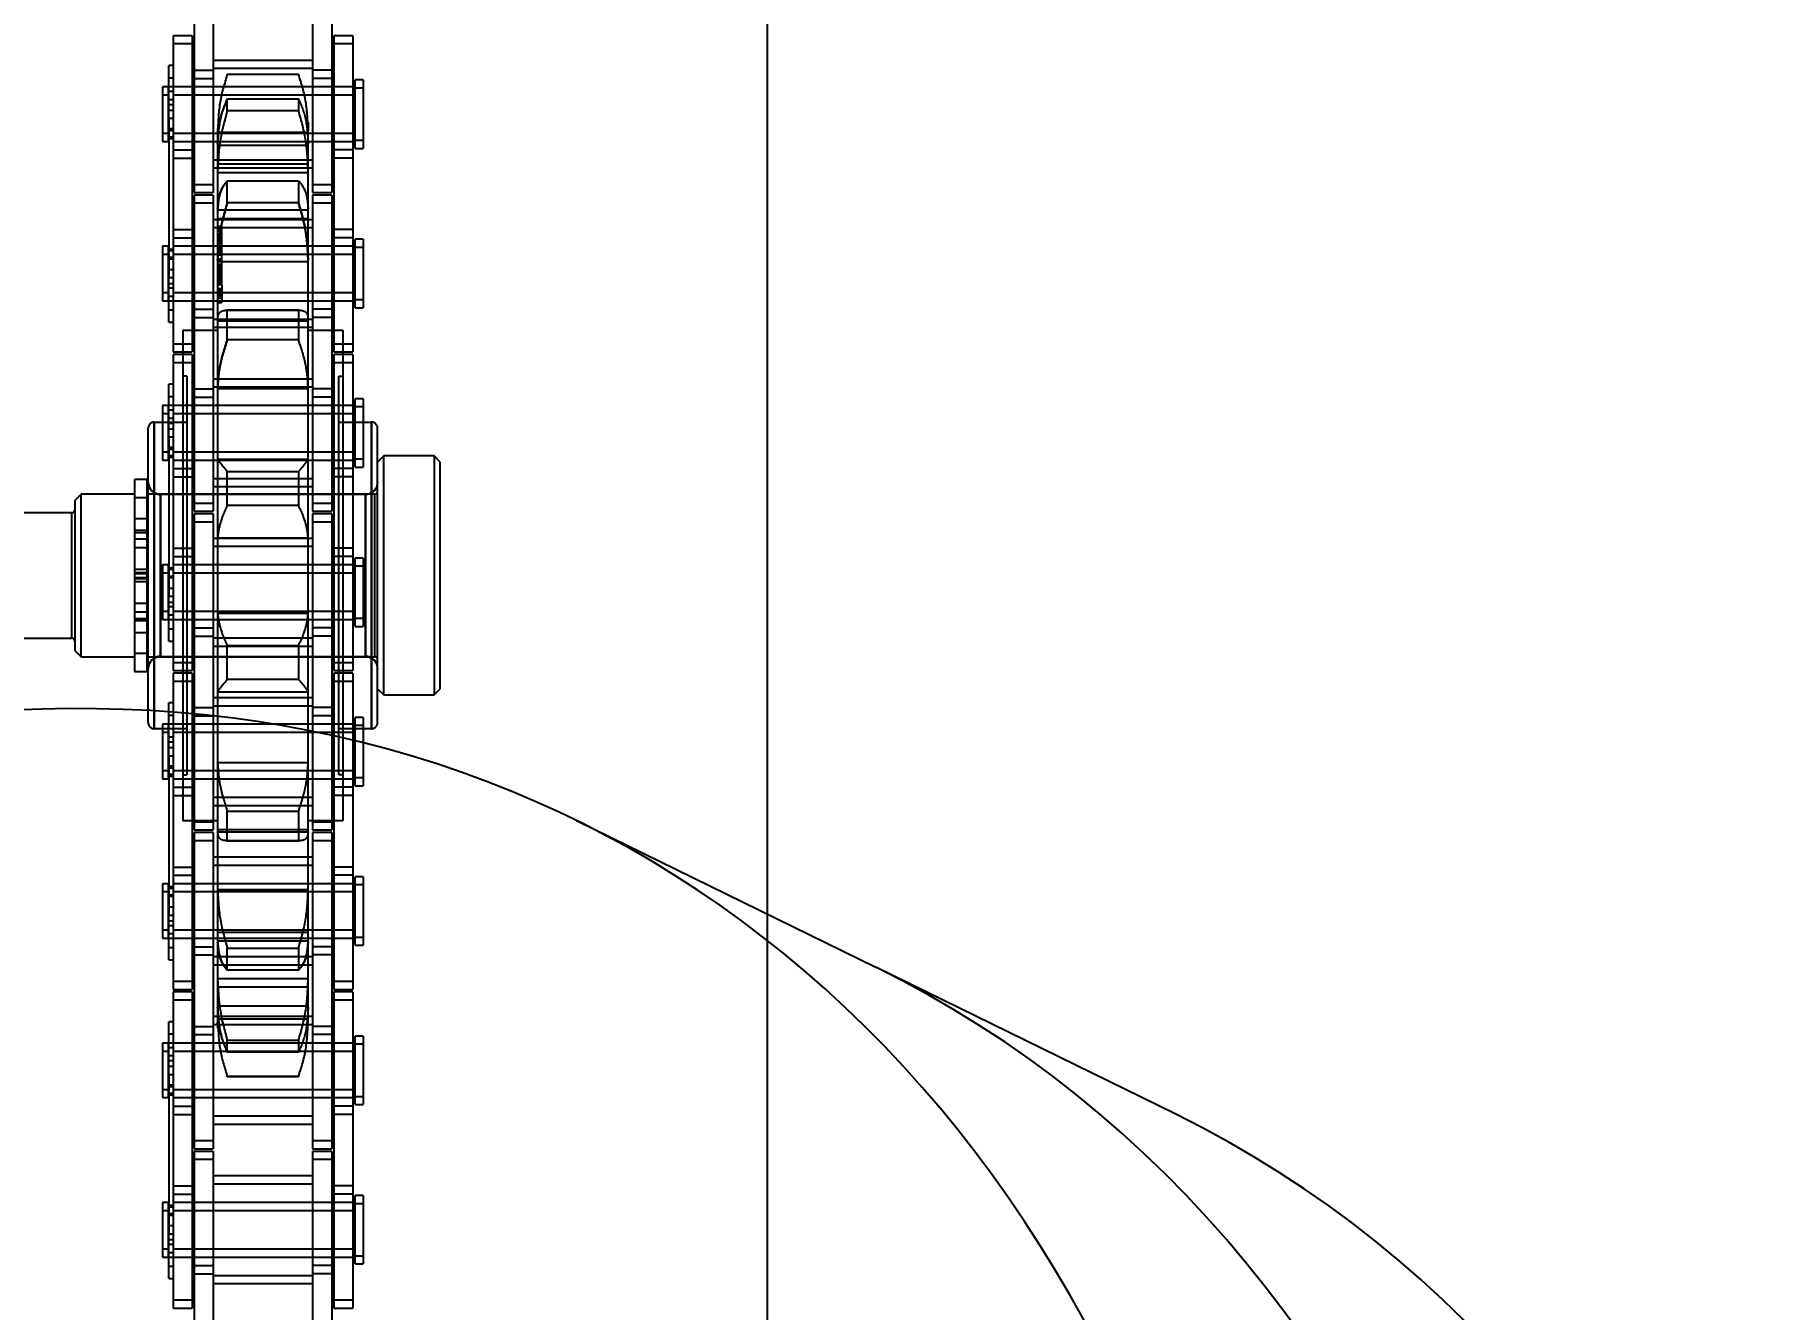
# Model space of a CAD drawing. Header units: metres. Extents: x 0 to 63075, y 0 to 44550.
# Drawn here: x 13785.5 to 13923.1, y 27817.2 to 27918.8 of the extents above; entities that cross this region are included whole.
import ezdxf

# ---------------------------------------------------------------- set-up
doc = ezdxf.new("R2010")
doc.units = ezdxf.units.M
doc.header["$LTSCALE"] = 75
doc.linetypes.add('HIDDEN2', pattern=[4.7625, 3.175, -1.5875])
for name, color, linetype in [('18_COTAS', 7, 'Continuous'), ('SDM', 7, 'Continuous'), ('SL1', 8, 'Continuous'), ('SL4', 4, 'Continuous'), ('ST1', 7, 'HIDDEN2')]:
    doc.layers.add(name, color=color, linetype=linetype)
doc.styles.add('ROMANS', font='ROMANS.SHX')
doc.dimstyles.new('75___1-75', dxfattribs={"dimscale": 75, "dimtxt": 2.5, "dimasz": 2, "dimexe": 1.5, "dimexo": 1, "dimgap": 0.5, "dimtad": 1, "dimdec": 0, "dimzin": 12, "dimtxsty": 'ROMANS', "dimcen": 0, "dimclrd": 256, "dimclre": 256, "dimclrt": 3, "dimazin": 3, "dimtfac": 1, "dimtdec": 0, "dimtmove": 0, "dimatfit": 0, "dimfxl": 1, "dimlwd": -1, "dimlwe": -1, "dimarcsym": 0})

# ---------------------------------------------------------------- blocks, each defined once
blk = doc.blocks.new('A$C1d93b9d1')
at = {"layer": 'SL1'}
for p in [(5569.24, 3553.32), (5616.96, 3529.94)]:
    blk.add_line(p, (5593.1, 3541.63), dxfattribs=at)
for centre, major_axis, start_param, end_param in [((5493.8, 3399.35), (-75.43, -153.96), 0.687373, 4.019336), ((5517.66, 3387.66), (-75.43, -153.96), 0.687373, 3.141593), ((5517.66, 3387.66), (75.43, 153.96), 3.828966, 6.283185), ((5541.52, 3375.97), (75.43, 153.96), 3.828966, 6.283185)]:
    blk.add_ellipse(centre, major_axis=major_axis, ratio=0.705012, start_param=start_param, end_param=end_param, dxfattribs=at)
blk = doc.blocks.new('*D27')
at = {"layer": '18_COTAS', "transparency": 16777216}
for p, q in [((12131.24, 27878.33), (12131.24, 30705.37)), ((13913.74, 30509.57), (13913.74, 30705.37)), ((11981.24, 30592.87), (11122.31, 30592.87)), ((13913.74, 30592.87), (12131.24, 30592.87)), ((14063.74, 30592.87), (14213.74, 30592.87))]:
    blk.add_line(p, q, dxfattribs=at)
for points in [[(11981.24, 30617.87), (11981.24, 30567.87), (12131.24, 30592.87)], [(14063.74, 30617.87), (14063.74, 30567.87), (13913.74, 30592.87)]]:
    blk.add_solid(points, dxfattribs=at)
at = {"layer": 'Defpoints', "color": 0, "transparency": 16777216}
for p in [(13913.74, 30592.87), (13913.74, 30434.57), (12131.24, 27803.33)]:
    blk.add_point(p, dxfattribs=at)
at = {"layer": '18_COTAS', "color": 3, "transparency": 16777216, "insert": (11476.78, 30724.12), "char_height": 187.5, "attachment_point": 5, "style": 'ROMANS'}
blk.add_mtext('1782', dxfattribs=at)
blk = doc.blocks.new('A$C429c7d53')
at = {"layer": 'SL4'}
blk.add_line((123.23, 215.01), (123.23, 1004.76), dxfattribs=at)
at = {"layer": 'ST1'}
for p, q in [((77.52, 831.56), (77.52, 825.21)), ((79.03, 831.56), (79.03, 825.21)), ((86.96, 831.56), (86.96, 825.21)), ((88.49, 831.56), (88.49, 825.21)), ((75.84, 828.61), (75.84, 827.96)), ((77.36, 828.61), (75.84, 828.61)), ((77.36, 828.61), (77.36, 827.96)), ((88.64, 828.61), (88.64, 827.96)), ((90.16, 828.61), (88.64, 828.61)), ((90.16, 828.61), (90.16, 827.96)), ((75.84, 827.96), (75.84, 818.86)), ((77.36, 827.96), (75.84, 827.96)), ((77.36, 827.96), (77.36, 818.86)), ((88.64, 827.96), (88.64, 818.86)), ((90.16, 827.96), (88.64, 827.96)), ((90.16, 827.96), (90.16, 818.86)), ((75.51, 825.27), (75.51, 826.24)), ((75.84, 826.24), (75.51, 826.24)), ((77.52, 825.87), (79.03, 825.87)), ((86.96, 826.65), (79.03, 826.65)), ((86.96, 826), (79.03, 826)), ((88.49, 825.87), (86.96, 825.87)), ((75, 824.54), (75, 823.88)), ((75.47, 824.54), (75, 824.54)), ((75.47, 823.88), (75.47, 824.54)), ((75.51, 825.27), (75.84, 825.27)), ((75.51, 822.04), (75.51, 825.27)), ((77.36, 824.54), (75.51, 824.54)), ((90.34, 824.54), (75.84, 824.54)), ((77.52, 825.21), (79.03, 825.21)), ((77.52, 825.21), (77.52, 816.12)), ((79.03, 824.54), (77.52, 824.54)), ((86.96, 824.54), (79.03, 824.54)), ((79.03, 825.21), (79.03, 816.12)), ((80.16, 825.52), (80.16, 825.54)), ((80.16, 825.54), (85.84, 825.54)), ((85.84, 825.52), (80.16, 825.52)), ((85.84, 825.54), (85.84, 825.52)), ((88.49, 825.21), (86.96, 825.21)), ((86.96, 825.21), (86.96, 816.12)), ((88.49, 824.54), (86.96, 824.54)), ((88.49, 825.21), (88.49, 816.12)), ((90.16, 824.54), (88.64, 824.54)), ((90.34, 824.44), (90.34, 825.09)), ((91, 825.09), (90.34, 825.09)), ((90.34, 819.64), (90.34, 824.44)), ((91, 824.44), (90.34, 824.44)), ((91, 825.09), (91, 824.44)), ((91, 824.44), (91, 819.64)), ((75, 823.88), (75, 820.19)), ((75.47, 823.88), (75, 823.88)), ((75.84, 824.17), (75.47, 824.17)), ((75.47, 820.19), (75.47, 823.88)), ((75.84, 823.51), (75.47, 823.51)), ((75.51, 823.14), (75.84, 823.14)), ((77.36, 823.88), (75.84, 823.88)), ((90.34, 823.88), (75.84, 823.88)), ((79.03, 823.88), (77.52, 823.88)), ((86.96, 823.88), (79.03, 823.88)), ((80.16, 822.64), (80.16, 823.58)), ((80.16, 823.58), (85.84, 823.58)), ((85.84, 823.58), (85.84, 822.64)), ((88.49, 823.88), (86.96, 823.88)), ((90.16, 823.88), (88.64, 823.88)), ((75.51, 822.69), (75.84, 822.69)), ((75.51, 822.04), (75.84, 822.04)), ((75.51, 822.04), (75.51, 809.34)), ((85.84, 822.64), (80.16, 822.64)), ((86.55, 821.68), (86.6, 821.07)), ((86.6, 821.69), (86.6, 821.21)), ((75, 820.85), (75.47, 820.85)), ((75, 820.19), (75.47, 820.19)), ((75.47, 821.22), (75.84, 821.22)), ((75.47, 820.56), (75.84, 820.56)), ((75.51, 821.07), (75.84, 821.07)), ((75.51, 820.42), (75.84, 820.42)), ((75.84, 820.85), (77.36, 820.85)), ((75.84, 820.85), (90.34, 820.85)), ((75.84, 820.19), (77.36, 820.19)), ((75.84, 820.19), (90.34, 820.19)), ((77.52, 820.85), (79.03, 820.85)), ((77.52, 820.19), (79.03, 820.19)), ((79.03, 820.85), (86.96, 820.85)), ((79.03, 820.19), (86.96, 820.19)), ((79.39, 821.21), (79.39, 821.07)), ((79.39, 821.07), (79.39, 820.94)), ((79.39, 820.94), (86.6, 820.94)), ((79.39, 820.94), (79.39, 820.01)), ((86.6, 821.07), (86.6, 821.21)), ((86.6, 820.94), (86.6, 821.07)), ((86.6, 820.01), (86.6, 820.94)), ((86.96, 820.85), (88.49, 820.85)), ((86.96, 820.19), (88.49, 820.19)), ((88.64, 820.85), (90.16, 820.85)), ((88.64, 820.19), (90.16, 820.19)), ((90.34, 820.29), (91, 820.29)), ((75.84, 819.52), (77.36, 819.52)), ((75.84, 818.86), (77.36, 818.86)), ((75.84, 818.86), (75.84, 812.51)), ((77.36, 818.86), (77.36, 812.51)), ((79.39, 820.01), (79.39, 817.85)), ((79.39, 819.9), (86.6, 819.9)), ((86.6, 817.85), (86.6, 820.01)), ((90.16, 819.52), (88.64, 819.52)), ((90.16, 818.86), (88.64, 818.86)), ((88.64, 818.86), (88.64, 812.51)), ((90.16, 818.86), (90.16, 812.51)), ((90.34, 819.64), (91, 819.64)), ((79.03, 818.73), (86.96, 818.73)), ((79.03, 818.08), (86.96, 818.08)), ((79.39, 818.41), (86.6, 818.41)), ((79.39, 817.85), (79.39, 817.72)), ((79.39, 817.72), (86.6, 817.72)), ((79.39, 817.72), (79.39, 814.81)), ((86.6, 817.72), (86.6, 817.85)), ((86.6, 814.81), (86.6, 817.72)), ((77.52, 816.77), (79.03, 816.77)), ((77.52, 816.12), (79.03, 816.12)), ((80.16, 815.3), (80.16, 817.06)), ((80.16, 817.06), (85.84, 817.06)), ((85.84, 817.06), (85.84, 815.3)), ((86.96, 816.77), (88.49, 816.77)), ((86.96, 816.12), (88.49, 816.12)), ((77.52, 815.91), (77.52, 815.26)), ((79.03, 815.91), (77.52, 815.91)), ((77.52, 815.26), (77.52, 806.16)), ((79.03, 815.26), (77.52, 815.26)), ((79.03, 815.91), (79.03, 815.26)), ((79.03, 815.26), (79.03, 806.16)), ((79.39, 814.81), (79.39, 810.74)), ((79.39, 814.73), (86.6, 814.73)), ((85.84, 815.3), (80.16, 815.3)), ((86.6, 810.74), (86.6, 814.81)), ((86.96, 815.91), (86.96, 815.26)), ((88.49, 815.91), (86.96, 815.91)), ((86.96, 815.26), (86.96, 806.16)), ((88.49, 815.26), (86.96, 815.26)), ((88.49, 815.91), (88.49, 815.26)), ((88.49, 815.26), (88.49, 806.16)), ((86.96, 813.95), (79.03, 813.95)), ((86.96, 813.3), (79.03, 813.3)), ((79.39, 814.06), (86.6, 814.06)), ((79.73, 813.41), (79.39, 813.41)), ((79.73, 813.39), (79.39, 813.39)), ((79.73, 813.37), (79.39, 813.37)), ((79.73, 813.36), (79.39, 813.36)), ((79.73, 813.24), (79.39, 813.24)), ((79.73, 813.37), (79.73, 813.41)), ((79.73, 813.16), (79.73, 813.37)), ((75.84, 813.17), (77.36, 813.17)), ((75.84, 812.51), (77.36, 812.51)), ((75.84, 812.51), (75.84, 803.42)), ((77.36, 812.51), (77.36, 803.42)), ((79.73, 813.21), (79.39, 813.21)), ((79.73, 813.16), (79.39, 813.16)), ((79.73, 813.13), (79.39, 813.13)), ((79.73, 813.04), (79.39, 813.04)), ((79.73, 812.8), (79.39, 812.8)), ((79.73, 812.55), (79.39, 812.55)), ((79.73, 812.53), (79.39, 812.53)), ((79.73, 812.44), (79.39, 812.44)), ((79.73, 812.3), (79.39, 812.3)), ((79.73, 812.18), (79.39, 812.18)), ((79.73, 812.13), (79.39, 812.13)), ((79.73, 812.09), (79.39, 812.09)), ((79.73, 812.05), (79.39, 812.05)), ((79.73, 812.02), (79.39, 812.02)), ((79.73, 813.13), (79.73, 813.16)), ((79.73, 812.8), (79.73, 813.13)), ((79.73, 812.72), (79.73, 812.8)), ((79.73, 812.44), (79.73, 812.72)), ((79.73, 811.59), (79.73, 812.44)), ((90.16, 813.17), (88.64, 813.17)), ((90.16, 812.51), (88.64, 812.51)), ((88.64, 812.51), (88.64, 803.42)), ((90.16, 812.51), (90.16, 803.42)), ((90.34, 811.74), (90.34, 812.39)), ((91, 812.39), (90.34, 812.39)), ((91, 812.39), (91, 811.74)), ((75, 811.84), (75, 811.18)), ((75.47, 811.84), (75, 811.84)), ((75, 811.18), (75, 807.49)), ((75.47, 811.18), (75, 811.18)), ((75.47, 811.18), (75.47, 811.84)), ((75.84, 811.47), (75.47, 811.47)), ((75.47, 807.49), (75.47, 811.18)), ((75.84, 810.81), (75.47, 810.81)), ((75.51, 811.61), (75.84, 811.61)), ((75.51, 810.96), (75.84, 810.96)), ((77.36, 811.84), (75.84, 811.84)), ((90.34, 811.84), (75.84, 811.84)), ((77.36, 811.18), (75.84, 811.18)), ((90.34, 811.18), (75.84, 811.18)), ((79.03, 811.84), (77.52, 811.84)), ((79.03, 811.18), (77.52, 811.18)), ((86.96, 811.84), (79.03, 811.84)), ((86.96, 811.18), (79.03, 811.18)), ((79.73, 811.69), (79.39, 811.69)), ((79.73, 811.66), (79.39, 811.66)), ((79.73, 811.59), (79.39, 811.59)), ((79.73, 811.58), (79.39, 811.58)), ((79.73, 811.56), (79.39, 811.56)), ((79.73, 811.54), (79.39, 811.54)), ((79.73, 811.49), (79.39, 811.49)), ((79.73, 811.44), (79.39, 811.44)), ((79.73, 811.36), (79.39, 811.36)), ((79.73, 811.31), (79.39, 811.31)), ((79.73, 811.2), (79.39, 811.2)), ((79.73, 811.18), (79.39, 811.18)), ((79.73, 811.16), (79.39, 811.16)), ((79.73, 811.12), (79.39, 811.12)), ((79.73, 810.82), (79.39, 810.82)), ((79.73, 810.76), (79.39, 810.76)), ((79.39, 810.74), (79.39, 810.62)), ((79.73, 810.71), (79.39, 810.71)), ((79.39, 810.62), (86.6, 810.62)), ((79.39, 810.62), (79.39, 806.08)), ((79.73, 811.2), (79.73, 811.59)), ((79.73, 808.77), (79.73, 811.2)), ((86.6, 810.62), (86.6, 810.74)), ((86.6, 806.08), (86.6, 810.62)), ((88.49, 811.84), (86.96, 811.84)), ((88.49, 811.18), (86.96, 811.18)), ((90.16, 811.84), (88.64, 811.84)), ((90.16, 811.18), (88.64, 811.18)), ((90.34, 806.94), (90.34, 811.74)), ((91, 811.74), (90.34, 811.74)), ((91, 811.74), (91, 806.94)), ((75.51, 809.99), (75.84, 809.99)), ((75.51, 809.34), (75.84, 809.34)), ((75.51, 805.78), (75.51, 809.34)), ((79.73, 810.38), (79.39, 810.38)), ((79.73, 810.22), (79.39, 810.22)), ((79.73, 810.08), (79.39, 810.08)), ((79.73, 810.07), (79.39, 810.07)), ((79.73, 810.06), (79.39, 810.06)), ((79.73, 810.04), (79.39, 810.04)), ((79.73, 810.03), (79.39, 810.03)), ((79.73, 809.94), (79.39, 809.94)), ((79.73, 809.93), (79.39, 809.93)), ((79.73, 809.91), (79.39, 809.91)), ((79.73, 809.9), (79.39, 809.9)), ((79.73, 809.87), (79.39, 809.87)), ((79.73, 809.83), (79.39, 809.83)), ((79.73, 809.8), (79.39, 809.8)), ((79.73, 809.8), (79.39, 809.8)), ((79.73, 809.76), (79.39, 809.76)), ((79.73, 809.66), (79.39, 809.66)), ((79.73, 809.61), (79.39, 809.61)), ((79.73, 809.53), (79.39, 809.53)), ((79.73, 809.45), (79.39, 809.45)), ((79.73, 809.35), (79.39, 809.35)), ((79.73, 809.29), (79.39, 809.29)), ((79.73, 809.28), (79.39, 809.28)), ((79.73, 809.26), (79.39, 809.26)), ((79.73, 809.17), (79.39, 809.17)), ((79.73, 809.15), (79.39, 809.15)), ((79.73, 809.14), (79.39, 809.14)), ((79.39, 809.14), (79.73, 809.14)), ((75, 808.15), (75.47, 808.15)), ((75.47, 808.52), (75.84, 808.52)), ((75.47, 807.86), (75.84, 807.86)), ((75.51, 808.88), (75.84, 808.88)), ((75.84, 808.15), (77.36, 808.15)), ((75.84, 808.15), (90.34, 808.15)), ((77.52, 808.15), (79.03, 808.15)), ((79.03, 808.15), (86.96, 808.15)), ((79.73, 809.07), (79.39, 809.07)), ((79.73, 809.04), (79.39, 809.04)), ((79.73, 809.03), (79.39, 809.03)), ((79.73, 808.95), (79.39, 808.95)), ((79.73, 808.89), (79.39, 808.89)), ((79.73, 808.89), (79.39, 808.89)), ((79.73, 808.88), (79.39, 808.88)), ((79.73, 808.83), (79.39, 808.83)), ((79.39, 808.83), (79.73, 808.83)), ((79.73, 808.77), (79.39, 808.77)), ((79.73, 808.45), (79.39, 808.45)), ((79.73, 808.36), (79.39, 808.36)), ((79.73, 808.31), (79.39, 808.31)), ((79.73, 808.2), (79.39, 808.2)), ((79.73, 807.97), (79.39, 807.97)), ((79.73, 807.8), (79.39, 807.8)), ((79.73, 808.77), (79.73, 808.36)), ((79.73, 808.36), (79.73, 808.2)), ((79.73, 808.2), (79.73, 807.36)), ((86.96, 808.15), (88.49, 808.15)), ((88.64, 808.15), (90.16, 808.15)), ((75, 807.49), (75.47, 807.49)), ((75.51, 807.49), (77.36, 807.49)), ((75.51, 806.76), (75.84, 806.76)), ((75.84, 807.49), (90.34, 807.49)), ((77.52, 807.49), (79.03, 807.49)), ((77.52, 806.82), (79.03, 806.82)), ((79.03, 807.49), (86.96, 807.49)), ((79.39, 807.7), (79.73, 807.7)), ((79.39, 807.36), (79.73, 807.36)), ((85.9, 806.75), (80.1, 806.75)), ((80.16, 804.37), (80.16, 806.75)), ((80.16, 806.75), (85.84, 806.75)), ((85.84, 806.75), (85.84, 804.37)), ((86.96, 807.49), (88.49, 807.49)), ((88.49, 806.82), (86.96, 806.82)), ((88.64, 807.49), (90.16, 807.49)), ((90.34, 807.59), (91, 807.59)), ((90.34, 806.94), (91, 806.94)), ((75.51, 805.78), (75.84, 805.78)), ((76.62, 805.15), (79.39, 805.15)), ((76.62, 805.15), (76.62, 766.06)), ((77.52, 806.16), (79.03, 806.16)), ((77.52, 806.16), (77.52, 799.81)), ((79.03, 806.03), (86.96, 806.03)), ((79.03, 805.38), (86.96, 805.38)), ((79.03, 806.16), (79.03, 799.81)), ((79.39, 806.08), (79.39, 800.59)), ((79.39, 806.04), (86.6, 806.04)), ((79.39, 805.89), (86.6, 805.89)), ((86.6, 800.59), (86.6, 806.08)), ((86.6, 805.15), (89.38, 805.15)), ((88.49, 806.16), (86.96, 806.16)), ((86.96, 806.16), (86.96, 799.81)), ((88.49, 806.16), (88.49, 799.81)), ((89.38, 805.15), (89.38, 766.06)), ((75.84, 804.07), (77.36, 804.07)), ((85.84, 804.37), (80.16, 804.37)), ((88.64, 804.07), (90.16, 804.07)), ((75.84, 803.42), (77.36, 803.42)), ((75.84, 803.21), (75.84, 802.56)), ((77.36, 803.21), (75.84, 803.21)), ((75.84, 802.56), (75.84, 793.46)), ((77.36, 802.56), (75.84, 802.56)), ((77.36, 803.21), (77.36, 802.56)), ((77.36, 802.56), (77.36, 793.46)), ((88.64, 803.42), (90.16, 803.42)), ((88.64, 803.21), (88.64, 802.56)), ((90.16, 803.21), (88.64, 803.21)), ((88.64, 802.56), (88.64, 793.46)), ((90.16, 802.56), (88.64, 802.56)), ((90.16, 803.21), (90.16, 802.56)), ((90.16, 802.56), (90.16, 793.46)), ((76.94, 801.48), (76.62, 801.48)), ((76.94, 801.48), (76.94, 769.72)), ((86.96, 801.25), (79.03, 801.25)), ((89.06, 801.48), (89.38, 801.48)), ((89.06, 769.72), (89.06, 801.48)), ((75.51, 799.87), (75.51, 800.84)), ((75.84, 800.84), (75.51, 800.84)), ((75.51, 799.87), (75.84, 799.87)), ((75.51, 796.64), (75.51, 799.87)), ((77.52, 800.47), (79.03, 800.47)), ((77.52, 799.81), (79.03, 799.81)), ((77.52, 799.81), (77.52, 790.72)), ((86.96, 800.6), (79.03, 800.6)), ((79.03, 799.81), (79.03, 790.72)), ((79.39, 800.59), (79.39, 800.51)), ((79.39, 800.51), (86.6, 800.51)), ((79.39, 800.51), (79.39, 794.88)), ((86.6, 800.51), (86.6, 800.59)), ((86.6, 794.88), (86.6, 800.51)), ((88.49, 800.47), (86.96, 800.47)), ((88.49, 799.81), (86.96, 799.81)), ((86.96, 799.81), (86.96, 790.72)), ((88.49, 799.81), (88.49, 790.72)), ((90.34, 799.04), (90.34, 799.69)), ((91, 799.69), (90.34, 799.69)), ((91, 799.69), (91, 799.04)), ((75, 799.14), (75, 798.48)), ((75.47, 799.14), (75, 799.14)), ((75, 798.48), (75, 794.79)), ((75.47, 798.48), (75, 798.48)), ((75.47, 798.48), (75.47, 799.14)), ((75.84, 798.77), (75.47, 798.77)), ((75.47, 794.79), (75.47, 798.48)), ((75.84, 798.11), (75.47, 798.11)), ((77.36, 799.14), (75.51, 799.14)), ((90.34, 799.14), (75.84, 799.14)), ((77.36, 798.48), (75.84, 798.48)), ((90.34, 798.48), (75.84, 798.48)), ((79.03, 799.14), (77.52, 799.14)), ((79.03, 798.48), (77.52, 798.48)), ((86.96, 799.14), (79.03, 799.14)), ((86.96, 798.48), (79.03, 798.48)), ((88.49, 799.14), (86.96, 799.14)), ((88.49, 798.48), (86.96, 798.48)), ((90.16, 799.14), (88.64, 799.14)), ((90.16, 798.48), (88.64, 798.48)), ((90.34, 794.24), (90.34, 799.04)), ((91, 799.04), (90.34, 799.04)), ((91, 799.04), (91, 794.24)), ((73.85, 773.88), (73.85, 797.33)), ((74.34, 773.39), (74.34, 797.82)), ((74.34, 797.82), (76.94, 797.82)), ((74.34, 797.82), (74.34, 773.39)), ((75.51, 797.74), (75.84, 797.74)), ((75.51, 797.29), (75.84, 797.29)), ((89.06, 797.82), (91.66, 797.82)), ((91.66, 773.39), (91.66, 797.82)), ((91.66, 797.82), (91.66, 773.39)), ((92.14, 773.88), (92.14, 797.33)), ((75, 795.45), (75.47, 795.45)), ((75.47, 795.82), (75.84, 795.82)), ((75.51, 796.64), (75.51, 783.94)), ((75.51, 796.64), (75.84, 796.64)), ((75.51, 795.67), (75.84, 795.67)), ((75.84, 795.45), (77.36, 795.45)), ((75.84, 795.45), (90.34, 795.45)), ((77.52, 795.45), (79.03, 795.45)), ((79.03, 795.45), (86.96, 795.45)), ((86.96, 795.45), (88.49, 795.45)), ((88.64, 795.45), (90.16, 795.45)), ((75, 794.79), (75.47, 794.79)), ((75.47, 795.16), (75.84, 795.16)), ((75.51, 795.02), (75.84, 795.02)), ((75.84, 794.79), (77.36, 794.79)), ((75.84, 794.79), (90.34, 794.79)), ((75.84, 794.12), (77.36, 794.12)), ((77.52, 794.79), (79.03, 794.79)), ((79.03, 794.79), (86.96, 794.79)), ((79.39, 794.88), (79.39, 788.64)), ((79.39, 794.88), (79.39, 794.88)), ((79.39, 794.88), (86.6, 794.88)), ((86.6, 788.64), (86.6, 794.88)), ((86.6, 794.88), (86.6, 794.88)), ((86.96, 794.79), (88.49, 794.79)), ((88.64, 794.79), (90.16, 794.79)), ((90.16, 794.12), (88.64, 794.12)), ((90.34, 794.89), (91, 794.89)), ((90.34, 794.24), (91, 794.24)), ((92.64, 795.13), (92.14, 794.63)), ((92.64, 776.08), (92.64, 795.13)), ((96.64, 795.13), (92.64, 795.13)), ((96.64, 795.13), (96.64, 776.08)), ((97.14, 794.63), (96.64, 795.13)), ((97.14, 776.58), (97.14, 794.63)), ((72.75, 793.25), (72.75, 777.96)), ((73.75, 793.25), (72.75, 793.25)), ((73.75, 793.25), (73.75, 777.96)), ((75.84, 793.46), (77.36, 793.46)), ((75.84, 793.46), (75.84, 787.11)), ((77.36, 793.46), (77.36, 787.11)), ((79.03, 793.33), (86.96, 793.33)), ((79.03, 792.68), (86.96, 792.68)), ((80.16, 791.18), (80.16, 793.88)), ((80.16, 793.88), (85.84, 793.88)), ((85.84, 793.88), (85.84, 791.18)), ((90.16, 793.46), (88.64, 793.46)), ((88.64, 793.46), (88.64, 787.11)), ((90.16, 793.46), (90.16, 787.11)), ((68.5, 792.08), (68, 791.58)), ((68, 791.58), (68, 779.63)), ((68.5, 779.13), (68.5, 792.08)), ((72.75, 792.08), (68.5, 792.08)), ((73.85, 791.8), (72.75, 791.8)), ((73.75, 791.8), (72.75, 791.8)), ((91.89, 792.08), (73.85, 792.08)), ((91.17, 792.08), (74.83, 792.08)), ((74.83, 792.05), (74.83, 779.15)), ((91.17, 792.05), (74.83, 792.05)), ((74.83, 779.15), (74.83, 792.05)), ((77.52, 791.37), (79.03, 791.37)), ((86.96, 791.37), (88.49, 791.37)), ((91.17, 792.05), (91.17, 779.15)), ((91.17, 779.15), (91.17, 792.05)), ((91.89, 792.08), (91.89, 779.13)), ((67.75, 790.6), (53.5, 790.6)), ((67.75, 790.6), (67.75, 780.65)), ((72.75, 790.15), (73.75, 790.15)), ((77.52, 790.72), (79.03, 790.72)), ((77.52, 790.51), (77.52, 789.86)), ((79.03, 790.51), (77.52, 790.51)), ((77.52, 789.86), (77.52, 780.76)), ((79.03, 789.86), (77.52, 789.86)), ((79.03, 790.51), (79.03, 789.86)), ((79.03, 789.86), (79.03, 780.76)), ((85.84, 791.18), (80.16, 791.18)), ((86.96, 790.72), (88.49, 790.72)), ((86.96, 790.51), (86.96, 789.86)), ((88.49, 790.51), (86.96, 790.51)), ((86.96, 789.86), (86.96, 780.76)), ((88.49, 789.86), (86.96, 789.86)), ((88.49, 790.51), (88.49, 789.86)), ((88.49, 789.86), (88.49, 780.76)), ((72.75, 789.2), (73.75, 789.2)), ((72.75, 789.02), (73.75, 789.02)), ((72.75, 788.51), (73.75, 788.51)), ((86.96, 788.55), (79.03, 788.55)), ((79.39, 788.64), (79.39, 788.59)), ((79.39, 788.59), (86.6, 788.59)), ((79.39, 788.59), (79.39, 782.61)), ((86.6, 788.59), (86.6, 788.64)), ((86.6, 782.61), (86.6, 788.59)), ((73.75, 787.8), (72.75, 787.8)), ((75.84, 787.77), (77.36, 787.77)), ((75.84, 787.11), (77.36, 787.11)), ((75.84, 787.11), (75.84, 778.02)), ((77.36, 787.11), (77.36, 778.02)), ((86.96, 787.9), (79.03, 787.9)), ((90.16, 787.77), (88.64, 787.77)), ((90.16, 787.11), (88.64, 787.11)), ((88.64, 787.11), (88.64, 778.02)), ((90.16, 787.11), (90.16, 778.02)), ((72.75, 786.1), (73.75, 786.1)), ((72.75, 785.85), (73.75, 785.85)), ((72.75, 785.76), (73.75, 785.76)), ((75, 786.44), (75, 785.78)), ((75.47, 786.44), (75, 786.44)), ((75, 785.78), (75, 782.09)), ((75.47, 785.78), (75, 785.78)), ((75.47, 785.78), (75.47, 786.44)), ((75.84, 786.07), (75.47, 786.07)), ((75.47, 782.09), (75.47, 785.78)), ((75.51, 786.21), (75.84, 786.21)), ((77.36, 786.44), (75.84, 786.44)), ((90.34, 786.44), (75.84, 786.44)), ((77.36, 785.78), (75.84, 785.78)), ((90.34, 785.78), (75.84, 785.78)), ((79.03, 786.44), (77.52, 786.44)), ((79.03, 785.78), (77.52, 785.78)), ((86.96, 786.44), (79.03, 786.44)), ((86.96, 785.78), (79.03, 785.78)), ((88.49, 786.44), (86.96, 786.44)), ((88.49, 785.78), (86.96, 785.78)), ((90.16, 786.44), (88.64, 786.44)), ((90.16, 785.78), (88.64, 785.78)), ((90.34, 786.34), (90.34, 786.99)), ((91, 786.99), (90.34, 786.99)), ((90.34, 781.54), (90.34, 786.34)), ((91, 786.34), (90.34, 786.34)), ((91, 786.99), (91, 786.34)), ((91, 786.34), (91, 781.54)), ((72.75, 785.44), (73.75, 785.44)), ((72.75, 785.35), (73.75, 785.35)), ((73.75, 785.1), (72.75, 785.1)), ((75.84, 785.41), (75.47, 785.41)), ((75.51, 785.56), (75.84, 785.56)), ((75.51, 784.59), (75.84, 784.59)), ((72.75, 783.4), (73.75, 783.4)), ((75.47, 783.12), (75.84, 783.12)), ((75.51, 783.94), (75.84, 783.94)), ((75.51, 780.38), (75.51, 783.94)), ((75.51, 783.48), (75.84, 783.48)), ((72.75, 782.7), (73.75, 782.7)), ((72.75, 782.18), (73.75, 782.18)), ((72.75, 782.01), (73.75, 782.01)), ((75, 782.75), (75.47, 782.75)), ((75, 782.09), (75.47, 782.09)), ((75.47, 782.46), (75.84, 782.46)), ((75.51, 782.09), (77.36, 782.09)), ((75.84, 782.75), (77.36, 782.75)), ((75.84, 782.75), (90.34, 782.75)), ((75.84, 782.09), (90.34, 782.09)), ((77.52, 782.75), (79.03, 782.75)), ((77.52, 782.09), (79.03, 782.09)), ((79.03, 782.75), (86.96, 782.75)), ((79.03, 782.09), (86.96, 782.09)), ((79.39, 782.61), (79.39, 782.56)), ((79.39, 782.61), (86.6, 782.61)), ((79.39, 782.56), (79.39, 776.33)), ((86.6, 782.56), (86.6, 782.61)), ((86.6, 776.33), (86.6, 782.56)), ((86.96, 782.75), (88.49, 782.75)), ((86.96, 782.09), (88.49, 782.09)), ((88.64, 782.75), (90.16, 782.75)), ((88.64, 782.09), (90.16, 782.09)), ((90.34, 782.19), (91, 782.19)), ((53.5, 780.6), (67.75, 780.6)), ((72.75, 781.06), (73.75, 781.06)), ((75.51, 781.36), (75.84, 781.36)), ((75.51, 780.38), (75.84, 780.38)), ((77.52, 781.42), (79.03, 781.42)), ((77.52, 780.76), (79.03, 780.76)), ((77.52, 780.76), (77.52, 774.41)), ((79.03, 780.63), (86.96, 780.63)), ((79.03, 780.76), (79.03, 774.41)), ((88.49, 781.42), (86.96, 781.42)), ((88.49, 780.76), (86.96, 780.76)), ((86.96, 780.76), (86.96, 774.41)), ((88.49, 780.76), (88.49, 774.41)), ((90.34, 781.54), (91, 781.54)), ((68, 779.63), (68.5, 779.13)), ((68.5, 779.13), (72.75, 779.13)), ((72.75, 779.4), (73.85, 779.4)), ((72.75, 779.4), (73.75, 779.4)), ((73.85, 779.13), (91.89, 779.13)), ((74.83, 779.15), (91.17, 779.15)), ((74.83, 779.13), (91.17, 779.13)), ((79.03, 779.98), (86.96, 779.98)), ((80.16, 777.32), (80.16, 780.02)), ((80.16, 780.02), (85.84, 780.02)), ((85.84, 780.02), (85.84, 777.32)), ((72.75, 777.96), (73.75, 777.96)), ((75.84, 778.67), (77.36, 778.67)), ((75.84, 778.02), (77.36, 778.02)), ((75.84, 777.81), (75.84, 777.16)), ((77.36, 777.81), (75.84, 777.81)), ((77.36, 777.81), (77.36, 777.16)), ((88.64, 778.67), (90.16, 778.67)), ((88.64, 778.02), (90.16, 778.02)), ((88.64, 777.81), (88.64, 777.16)), ((90.16, 777.81), (88.64, 777.81)), ((90.16, 777.81), (90.16, 777.16)), ((75.84, 777.16), (75.84, 768.06)), ((77.36, 777.16), (75.84, 777.16)), ((77.36, 777.16), (77.36, 768.06)), ((79.39, 776.33), (79.39, 776.32)), ((79.39, 776.32), (86.6, 776.32)), ((79.39, 776.32), (79.39, 770.7)), ((85.84, 777.32), (80.16, 777.32)), ((86.6, 776.32), (86.6, 776.33)), ((86.6, 770.7), (86.6, 776.32)), ((88.64, 777.16), (88.64, 768.06)), ((90.16, 777.16), (88.64, 777.16)), ((90.16, 777.16), (90.16, 768.06)), ((92.14, 776.58), (92.64, 776.08)), ((96.64, 776.08), (97.14, 776.58)), ((75.51, 774.47), (75.51, 775.44)), ((75.84, 775.44), (75.51, 775.44)), ((77.52, 775.07), (79.03, 775.07)), ((86.96, 775.85), (79.03, 775.85)), ((86.96, 775.2), (79.03, 775.2)), ((88.49, 775.07), (86.96, 775.07)), ((92.64, 776.08), (96.64, 776.08)), ((76.94, 773.39), (74.34, 773.39)), ((75, 773.74), (75, 773.08)), ((75.47, 773.74), (75, 773.74)), ((75.47, 773.08), (75.47, 773.74)), ((75.84, 773.37), (75.47, 773.37)), ((75.51, 774.47), (75.84, 774.47)), ((75.51, 771.24), (75.51, 774.47)), ((77.36, 773.74), (75.51, 773.74)), ((90.34, 773.74), (75.84, 773.74)), ((77.52, 774.41), (79.03, 774.41)), ((77.52, 774.41), (77.52, 765.32)), ((79.03, 773.74), (77.52, 773.74)), ((86.96, 773.74), (79.03, 773.74)), ((79.03, 774.41), (79.03, 765.32)), ((88.49, 774.41), (86.96, 774.41)), ((86.96, 774.41), (86.96, 765.32)), ((88.49, 773.74), (86.96, 773.74)), ((88.49, 774.41), (88.49, 765.32)), ((90.16, 773.74), (88.64, 773.74)), ((91.66, 773.39), (89.06, 773.39)), ((90.34, 773.64), (90.34, 774.29)), ((91, 774.29), (90.34, 774.29)), ((90.34, 768.84), (90.34, 773.64)), ((91, 773.64), (90.34, 773.64)), ((91, 774.29), (91, 773.64)), ((91, 773.64), (91, 768.84)), ((75, 773.08), (75, 769.39)), ((75.47, 773.08), (75, 773.08)), ((75.47, 769.39), (75.47, 773.08)), ((75.84, 772.71), (75.47, 772.71)), ((75.51, 772.34), (75.84, 772.34)), ((77.36, 773.08), (75.84, 773.08)), ((90.34, 773.08), (75.84, 773.08)), ((79.03, 773.08), (77.52, 773.08)), ((86.96, 773.08), (79.03, 773.08)), ((88.49, 773.08), (86.96, 773.08)), ((90.16, 773.08), (88.64, 773.08)), ((75.51, 771.89), (75.84, 771.89)), ((75.51, 771.24), (75.84, 771.24)), ((75.51, 771.24), (75.51, 758.54)), ((79.39, 770.7), (79.39, 770.61)), ((79.39, 770.7), (86.6, 770.7)), ((79.39, 770.61), (79.39, 765.13)), ((86.6, 770.61), (86.6, 770.7)), ((86.6, 765.13), (86.6, 770.61)), ((75, 770.05), (75.47, 770.05)), ((75, 769.39), (75.47, 769.39)), ((75.47, 770.42), (75.84, 770.42)), ((75.47, 769.76), (75.84, 769.76)), ((75.51, 770.27), (75.84, 770.27)), ((75.51, 769.62), (75.84, 769.62)), ((75.84, 770.05), (77.36, 770.05)), ((75.84, 770.05), (90.34, 770.05)), ((75.84, 769.39), (77.36, 769.39)), ((75.84, 769.39), (90.34, 769.39)), ((76.62, 769.72), (76.94, 769.72)), ((77.52, 770.05), (79.03, 770.05)), ((77.52, 769.39), (79.03, 769.39)), ((79.03, 770.05), (86.96, 770.05)), ((79.03, 769.39), (86.96, 769.39)), ((86.96, 770.05), (88.49, 770.05)), ((86.96, 769.39), (88.49, 769.39)), ((88.64, 770.05), (90.16, 770.05)), ((88.64, 769.39), (90.16, 769.39)), ((89.38, 769.72), (89.06, 769.72)), ((90.34, 769.49), (91, 769.49)), ((75.84, 768.72), (77.36, 768.72)), ((75.84, 768.06), (77.36, 768.06)), ((75.84, 768.06), (75.84, 761.71)), ((77.36, 768.06), (77.36, 761.71)), ((79.03, 767.93), (86.96, 767.93)), ((90.16, 768.72), (88.64, 768.72)), ((90.16, 768.06), (88.64, 768.06)), ((88.64, 768.06), (88.64, 761.71)), ((90.16, 768.06), (90.16, 761.71)), ((90.34, 768.84), (91, 768.84)), ((79.03, 767.28), (86.96, 767.28)), ((80.16, 764.46), (80.16, 766.83)), ((80.16, 766.83), (85.84, 766.83)), ((85.84, 766.83), (85.84, 764.46)), ((79.39, 766.06), (76.62, 766.06)), ((77.52, 765.97), (79.03, 765.97)), ((77.52, 765.32), (79.03, 765.32)), ((77.52, 765.11), (77.52, 764.46)), ((79.03, 765.11), (77.52, 765.11)), ((79.03, 765.11), (79.03, 764.46)), ((86.6, 765.32), (79.39, 765.32)), ((79.39, 765.17), (86.6, 765.17)), ((79.39, 765.13), (79.39, 760.58)), ((89.38, 766.06), (86.6, 766.06)), ((86.6, 760.58), (86.6, 765.13)), ((86.96, 765.97), (88.49, 765.97)), ((86.96, 765.32), (88.49, 765.32)), ((86.96, 765.11), (86.96, 764.46)), ((88.49, 765.11), (86.96, 765.11)), ((88.49, 765.11), (88.49, 764.46)), ((77.52, 764.46), (77.52, 755.36)), ((79.03, 764.46), (77.52, 764.46)), ((79.03, 764.46), (79.03, 755.36)), ((80.1, 764.45), (85.9, 764.45)), ((85.84, 764.46), (80.16, 764.46)), ((86.96, 764.46), (86.96, 755.36)), ((88.49, 764.46), (86.96, 764.46)), ((88.49, 764.46), (88.49, 755.36)), ((75.84, 762.37), (77.36, 762.37)), ((86.96, 763.15), (79.03, 763.15)), ((86.96, 762.5), (79.03, 762.5)), ((90.16, 762.37), (88.64, 762.37)), ((75, 761.04), (75, 760.38)), ((75.47, 761.04), (75, 761.04)), ((75.47, 760.38), (75.47, 761.04)), ((75.84, 761.71), (77.36, 761.71)), ((75.84, 761.71), (75.84, 752.62)), ((77.36, 761.04), (75.84, 761.04)), ((90.34, 761.04), (75.84, 761.04)), ((77.36, 761.71), (77.36, 752.62)), ((79.03, 761.04), (77.52, 761.04)), ((86.96, 761.04), (79.03, 761.04)), ((88.49, 761.04), (86.96, 761.04)), ((90.16, 761.71), (88.64, 761.71)), ((88.64, 761.71), (88.64, 752.62)), ((90.16, 761.04), (88.64, 761.04)), ((90.16, 761.71), (90.16, 752.62)), ((90.34, 760.94), (90.34, 761.59)), ((91, 761.59), (90.34, 761.59)), ((91, 761.59), (91, 760.94)), ((75, 760.38), (75, 756.69)), ((75.47, 760.38), (75, 760.38)), ((75.84, 760.67), (75.47, 760.67)), ((75.47, 756.69), (75.47, 760.38)), ((75.84, 760.01), (75.47, 760.01)), ((75.51, 760.81), (75.84, 760.81)), ((75.51, 760.16), (75.84, 760.16)), ((77.36, 760.38), (75.84, 760.38)), ((90.34, 760.38), (75.84, 760.38)), ((79.03, 760.38), (77.52, 760.38)), ((86.96, 760.38), (79.03, 760.38)), ((79.39, 760.58), (86.6, 760.58)), ((79.39, 760.58), (79.39, 760.47)), ((79.39, 760.47), (79.39, 756.4)), ((86.6, 760.47), (86.6, 760.58)), ((86.6, 756.4), (86.6, 760.47)), ((88.49, 760.38), (86.96, 760.38)), ((90.16, 760.38), (88.64, 760.38)), ((90.34, 756.14), (90.34, 760.94)), ((91, 760.94), (90.34, 760.94)), ((91, 760.94), (91, 756.14)), ((75.51, 759.19), (75.84, 759.19)), ((75.51, 758.54), (75.84, 758.54)), ((75.51, 754.98), (75.51, 758.54)), ((75, 757.35), (75.47, 757.35)), ((75.47, 757.72), (75.84, 757.72)), ((75.47, 757.06), (75.84, 757.06)), ((75.51, 758.08), (75.84, 758.08)), ((75.84, 757.35), (77.36, 757.35)), ((75.84, 757.35), (90.34, 757.35)), ((77.52, 757.35), (79.03, 757.35)), ((79.03, 757.35), (86.96, 757.35)), ((86.6, 757.15), (79.39, 757.15)), ((86.96, 757.35), (88.49, 757.35)), ((88.64, 757.35), (90.16, 757.35)), ((75, 756.69), (75.47, 756.69)), ((75.51, 756.69), (77.36, 756.69)), ((75.51, 755.96), (75.84, 755.96)), ((75.84, 756.69), (90.34, 756.69)), ((77.52, 756.69), (79.03, 756.69)), ((77.52, 756.02), (79.03, 756.02)), ((79.03, 756.69), (86.96, 756.69)), ((79.39, 756.48), (86.6, 756.48)), ((79.39, 756.4), (79.39, 753.49)), ((80.16, 754.14), (80.16, 755.91)), ((80.16, 755.91), (85.84, 755.91)), ((85.84, 755.91), (85.84, 754.14)), ((86.6, 753.49), (86.6, 756.4)), ((86.96, 756.69), (88.49, 756.69)), ((88.49, 756.02), (86.96, 756.02)), ((88.64, 756.69), (90.16, 756.69)), ((90.34, 756.79), (91, 756.79)), ((90.34, 756.14), (91, 756.14)), ((75.51, 754.98), (75.84, 754.98)), ((77.52, 755.36), (79.03, 755.36)), ((77.52, 755.36), (77.52, 749.01)), ((79.03, 755.23), (86.96, 755.23)), ((79.03, 754.58), (86.96, 754.58)), ((79.03, 755.36), (79.03, 749.01)), ((85.84, 754.14), (80.16, 754.14)), ((88.49, 755.36), (86.96, 755.36)), ((86.96, 755.36), (86.96, 749.01)), ((88.49, 755.36), (88.49, 749.01)), ((75.84, 753.27), (77.36, 753.27)), ((79.39, 753.49), (86.6, 753.49)), ((79.39, 753.49), (79.39, 753.36)), ((79.39, 753.36), (79.39, 751.19)), ((86.6, 752.8), (79.39, 752.8)), ((86.6, 753.36), (86.6, 753.49)), ((86.6, 751.19), (86.6, 753.36)), ((88.64, 753.27), (90.16, 753.27)), ((75.84, 752.62), (77.36, 752.62)), ((75.84, 752.41), (75.84, 751.76)), ((77.36, 752.41), (75.84, 752.41)), ((75.84, 751.76), (75.84, 742.66)), ((77.36, 751.76), (75.84, 751.76)), ((77.36, 752.41), (77.36, 751.76)), ((77.36, 751.76), (77.36, 742.66)), ((88.64, 752.62), (90.16, 752.62)), ((88.64, 752.41), (88.64, 751.76)), ((90.16, 752.41), (88.64, 752.41)), ((88.64, 751.76), (88.64, 742.66)), ((90.16, 751.76), (88.64, 751.76)), ((90.16, 752.41), (90.16, 751.76)), ((90.16, 751.76), (90.16, 742.66)), ((75.51, 749.07), (75.51, 750.04)), ((75.84, 750.04), (75.51, 750.04)), ((86.96, 750.45), (79.03, 750.45)), ((79.39, 751.3), (86.6, 751.3)), ((79.39, 751.19), (79.39, 750.26)), ((79.39, 750.26), (86.6, 750.26)), ((79.39, 750.26), (79.39, 750.14)), ((79.39, 750.14), (79.39, 750)), ((79.4, 749.52), (79.39, 750)), ((86.6, 750.26), (86.6, 751.19)), ((86.6, 750.14), (86.6, 750.26)), ((86.6, 750), (86.6, 750.14)), ((75.51, 749.07), (75.84, 749.07)), ((75.51, 745.84), (75.51, 749.07)), ((77.52, 749.67), (79.03, 749.67)), ((77.52, 749.01), (79.03, 749.01)), ((77.52, 749.01), (77.52, 739.92)), ((86.96, 749.8), (79.03, 749.8)), ((79.03, 749.01), (79.03, 739.92)), ((88.49, 749.67), (86.96, 749.67)), ((88.49, 749.01), (86.96, 749.01)), ((86.96, 749.01), (86.96, 739.92)), ((88.49, 749.01), (88.49, 739.92)), ((90.34, 748.24), (90.34, 748.89)), ((91, 748.89), (90.34, 748.89)), ((91, 748.89), (91, 748.24)), ((75, 748.34), (75, 747.68)), ((75.47, 748.34), (75, 748.34)), ((75, 747.68), (75, 743.99)), ((75.47, 747.68), (75, 747.68)), ((75.47, 747.68), (75.47, 748.34)), ((75.84, 747.97), (75.47, 747.97)), ((75.47, 743.99), (75.47, 747.68)), ((75.84, 747.31), (75.47, 747.31)), ((77.36, 748.34), (75.51, 748.34)), ((90.34, 748.34), (75.84, 748.34)), ((77.36, 747.68), (75.84, 747.68)), ((90.34, 747.68), (75.84, 747.68)), ((79.03, 748.34), (77.52, 748.34)), ((79.03, 747.68), (77.52, 747.68)), ((86.96, 748.34), (79.03, 748.34)), ((86.96, 747.68), (79.03, 747.68)), ((80.16, 748.56), (85.84, 748.56)), ((80.16, 747.62), (80.16, 748.56)), ((85.84, 747.62), (80.16, 747.62)), ((85.84, 748.56), (85.84, 747.62)), ((88.49, 748.34), (86.96, 748.34)), ((88.49, 747.68), (86.96, 747.68)), ((90.16, 748.34), (88.64, 748.34)), ((90.16, 747.68), (88.64, 747.68)), ((90.34, 743.44), (90.34, 748.24)), ((91, 748.24), (90.34, 748.24)), ((91, 748.24), (91, 743.44)), ((75.51, 746.94), (75.84, 746.94)), ((75.51, 746.49), (75.84, 746.49)), ((75.51, 745.84), (75.84, 745.84)), ((75.51, 745.84), (75.51, 733.14)), ((75, 744.65), (75.47, 744.65)), ((75.47, 745.02), (75.84, 745.02)), ((75.51, 744.87), (75.84, 744.87)), ((75.84, 744.65), (77.36, 744.65)), ((75.84, 744.65), (90.34, 744.65)), ((77.52, 744.65), (79.03, 744.65)), ((79.03, 744.65), (86.96, 744.65)), ((80.16, 745.69), (85.84, 745.69)), ((80.16, 745.66), (80.16, 745.69)), ((85.84, 745.66), (80.16, 745.66)), ((85.84, 745.69), (85.84, 745.66)), ((86.96, 744.65), (88.49, 744.65)), ((88.64, 744.65), (90.16, 744.65)), ((75, 743.99), (75.47, 743.99)), ((75.47, 744.36), (75.84, 744.36)), ((75.51, 744.22), (75.84, 744.22)), ((75.84, 743.99), (77.36, 743.99)), ((75.84, 743.99), (90.34, 743.99)), ((75.84, 743.32), (77.36, 743.32)), ((77.52, 743.99), (79.03, 743.99)), ((79.03, 743.99), (86.96, 743.99)), ((86.96, 743.99), (88.49, 743.99)), ((88.64, 743.99), (90.16, 743.99)), ((90.16, 743.32), (88.64, 743.32)), ((90.34, 744.09), (91, 744.09)), ((90.34, 743.44), (91, 743.44)), ((75.84, 742.66), (77.36, 742.66)), ((75.84, 742.66), (75.84, 736.31)), ((77.36, 742.66), (77.36, 736.31)), ((79.03, 742.53), (86.96, 742.53)), ((79.03, 741.88), (86.96, 741.88)), ((90.16, 742.66), (88.64, 742.66)), ((88.64, 742.66), (88.64, 736.31)), ((90.16, 742.66), (90.16, 736.31)), ((77.52, 740.57), (79.03, 740.57)), ((86.96, 740.57), (88.49, 740.57)), ((77.52, 739.92), (79.03, 739.92)), ((77.52, 739.71), (77.52, 739.06)), ((79.03, 739.71), (77.52, 739.71)), ((77.52, 739.06), (77.52, 729.96)), ((79.03, 739.06), (77.52, 739.06)), ((79.03, 739.71), (79.03, 739.06)), ((79.03, 739.06), (79.03, 729.96)), ((86.96, 739.92), (88.49, 739.92)), ((86.96, 739.71), (86.96, 739.06)), ((88.49, 739.71), (86.96, 739.71)), ((86.96, 739.06), (86.96, 729.96)), ((88.49, 739.06), (86.96, 739.06)), ((88.49, 739.71), (88.49, 739.06)), ((88.49, 739.06), (88.49, 729.96)), ((86.96, 737.75), (79.03, 737.75)), ((75.84, 736.97), (77.36, 736.97)), ((75.84, 736.31), (77.36, 736.31)), ((75.84, 736.31), (75.84, 727.22)), ((77.36, 736.31), (77.36, 727.22)), ((86.96, 737.1), (79.03, 737.1)), ((90.16, 736.97), (88.64, 736.97)), ((90.16, 736.31), (88.64, 736.31)), ((88.64, 736.31), (88.64, 727.22)), ((90.16, 736.31), (90.16, 727.22)), ((90.34, 735.54), (90.34, 736.19)), ((91, 736.19), (90.34, 736.19)), ((91, 736.19), (91, 735.54)), ((75, 735.64), (75, 734.98)), ((75.47, 735.64), (75, 735.64)), ((75, 734.98), (75, 731.29)), ((75.47, 734.98), (75, 734.98)), ((75.47, 734.98), (75.47, 735.64)), ((75.84, 735.27), (75.47, 735.27)), ((75.47, 731.29), (75.47, 734.98)), ((75.51, 735.41), (75.84, 735.41)), ((77.36, 735.64), (75.84, 735.64)), ((90.34, 735.64), (75.84, 735.64)), ((77.36, 734.98), (75.84, 734.98)), ((90.34, 734.98), (75.84, 734.98)), ((79.03, 735.64), (77.52, 735.64)), ((79.03, 734.98), (77.52, 734.98)), ((86.96, 735.64), (79.03, 735.64)), ((86.96, 734.98), (79.03, 734.98)), ((88.49, 735.64), (86.96, 735.64)), ((88.49, 734.98), (86.96, 734.98)), ((90.16, 735.64), (88.64, 735.64)), ((90.16, 734.98), (88.64, 734.98)), ((90.34, 730.74), (90.34, 735.54)), ((91, 735.54), (90.34, 735.54)), ((91, 735.54), (91, 730.74)), ((75.84, 734.61), (75.47, 734.61)), ((75.51, 734.76), (75.84, 734.76)), ((75.51, 733.79), (75.84, 733.79)), ((75.47, 732.32), (75.84, 732.32)), ((75.51, 733.14), (75.84, 733.14)), ((75.51, 729.58), (75.51, 733.14)), ((75.51, 732.68), (75.84, 732.68)), ((75, 731.95), (75.47, 731.95)), ((75, 731.29), (75.47, 731.29)), ((75.47, 731.66), (75.84, 731.66)), ((75.51, 731.29), (77.36, 731.29)), ((75.84, 731.95), (77.36, 731.95)), ((75.84, 731.95), (90.34, 731.95)), ((75.84, 731.29), (90.34, 731.29)), ((77.52, 731.95), (79.03, 731.95)), ((77.52, 731.29), (79.03, 731.29)), ((79.03, 731.95), (86.96, 731.95)), ((79.03, 731.29), (86.96, 731.29)), ((86.96, 731.95), (88.49, 731.95)), ((86.96, 731.29), (88.49, 731.29)), ((88.64, 731.95), (90.16, 731.95)), ((88.64, 731.29), (90.16, 731.29)), ((90.34, 731.39), (91, 731.39)), ((90.34, 730.74), (91, 730.74)), ((75.51, 730.56), (75.84, 730.56)), ((75.51, 729.58), (75.84, 729.58)), ((77.52, 730.62), (79.03, 730.62)), ((77.52, 729.96), (79.03, 729.96)), ((77.52, 729.96), (77.52, 723.61)), ((79.03, 729.83), (86.96, 729.83)), ((79.03, 729.96), (79.03, 723.61)), ((88.49, 730.62), (86.96, 730.62)), ((88.49, 729.96), (86.96, 729.96)), ((86.96, 729.96), (86.96, 723.61)), ((88.49, 729.96), (88.49, 723.61)), ((79.03, 729.18), (86.96, 729.18)), ((75.84, 727.87), (77.36, 727.87)), ((75.84, 727.22), (77.36, 727.22)), ((88.64, 727.87), (90.16, 727.87)), ((88.64, 727.22), (90.16, 727.22))]:
    blk.add_line(p, q, dxfattribs=at)
for centre, radius, start, end in [((74.34, 797.33), 0.489, 90, 180), ((91.66, 797.33), 0.489, 0, 90), ((74.83, 793.05), 0.977, 180, 270), ((74.83, 793.03), 0.975, 180.1094, 270.109), ((91.17, 793.05), 0.977, 270, 0), ((91.17, 793.03), 0.975, 269.891, 359.8906), ((91.89, 792.33), 0.25, 270, 0), ((67.75, 790.85), 0.25, 270, 0), ((67.75, 780.35), 0.25, 0, 90), ((74.83, 778.18), 0.975, 89.891, 179.8906), ((74.83, 778.15), 0.977, 90, 180), ((91.17, 778.18), 0.975, 0.1094, 90.109), ((91.17, 778.15), 0.977, 0, 90), ((91.89, 778.88), 0.25, 0, 90), ((74.34, 773.88), 0.489, 180, 270), ((91.66, 773.88), 0.489, 270, 0)]:
    blk.add_arc(centre, radius, start, end, dxfattribs=at)
for points, knots in [([(80.16, 825.52), (79.93, 824.8), (79.5, 823.42), (79.43, 821.83), (79.39, 821.07)], [0, 0, 0, 0, 0.515254, 1, 1, 1, 1]), ([(86.6, 821.07), (86.57, 821.83), (86.5, 823.42), (86.07, 824.8), (85.84, 825.52)], [0, 0, 0, 0, 0.4847248, 1, 1, 1, 1]), ([(79.39, 820.01), (79.43, 820.66), (79.5, 822), (79.93, 823.04), (80.16, 823.58)], [0, 0, 0, 0, 0.484736, 1, 1, 1, 1]), ([(80.16, 823.58), (79.93, 823.04), (79.5, 822), (79.43, 820.66), (79.39, 820.01)], [0, 0, 0, 0, 0.515264, 1, 1, 1, 1]), ([(85.84, 823.58), (86.07, 823.04), (86.5, 822), (86.57, 820.66), (86.6, 820.01)], [0, 0, 0, 0, 0.515264, 1, 1, 1, 1]), ([(80.16, 822.64), (79.93, 821.84), (79.5, 820.27), (79.43, 818.64), (79.39, 817.85)], [0, 0, 0, 0, 0.515256, 1, 1, 1, 1]), ([(86.6, 817.85), (86.57, 818.64), (86.5, 820.27), (86.07, 821.84), (85.84, 822.64)], [0, 0, 0, 0, 0.484722, 1, 1, 1, 1]), ([(79.39, 814.81), (79.43, 815.26), (79.5, 816.19), (79.93, 816.77), (80.16, 817.06)], [0, 0, 0, 0, 0.484737, 1, 1, 1, 1]), ([(80.16, 817.06), (79.93, 816.77), (79.5, 816.19), (79.43, 815.26), (79.39, 814.81)], [0, 0, 0, 0, 0.515263, 1, 1, 1, 1]), ([(85.84, 817.06), (86.07, 816.77), (86.5, 816.19), (86.57, 815.26), (86.6, 814.81)], [0, 0, 0, 0, 0.515263, 1, 1, 1, 1]), ([(80.16, 815.3), (79.93, 814.5), (79.5, 812.95), (79.43, 811.46), (79.39, 810.74)], [0, 0, 0, 0, 0.515264, 1, 1, 1, 1]), ([(79.39, 810.74), (79.43, 811.46), (79.5, 812.95), (79.93, 814.5), (80.16, 815.3)], [0, 0, 0, 0, 0.484736, 1, 1, 1, 1]), ([(86.6, 810.74), (86.57, 811.46), (86.5, 812.95), (86.07, 814.5), (85.84, 815.3)], [0, 0, 0, 0, 0.484736, 1, 1, 1, 1]), ([(85.84, 815.3), (86.07, 814.5), (86.5, 812.95), (86.57, 811.46), (86.6, 810.74)], [0, 0, 0, 0, 0.515264, 1, 1, 1, 1]), ([(79.39, 806.08), (79.43, 806.28), (79.5, 806.69), (79.93, 806.73), (80.16, 806.75)], [0, 0, 0, 0, 0.484735, 1, 1, 1, 1]), ([(85.84, 806.75), (86.07, 806.73), (86.5, 806.69), (86.57, 806.28), (86.6, 806.08)], [0, 0, 0, 0, 0.5152602, 1, 1, 1, 1]), ([(80.16, 804.37), (79.93, 803.68), (79.5, 802.32), (79.43, 801.16), (79.39, 800.59)], [0, 0, 0, 0, 0.515263, 1, 1, 1, 1]), ([(79.39, 800.59), (79.43, 801.16), (79.5, 802.32), (79.93, 803.68), (80.16, 804.37)], [0, 0, 0, 0, 0.484737, 1, 1, 1, 1]), ([(86.6, 800.59), (86.57, 801.16), (86.5, 802.32), (86.07, 803.68), (85.84, 804.37)], [0, 0, 0, 0, 0.484736, 1, 1, 1, 1]), ([(79.39, 794.88), (79.43, 794.8), (79.5, 794.65), (79.93, 794.15), (80.16, 793.88)], [0, 0, 0, 0, 0.4847248, 1, 1, 1, 1]), ([(85.84, 793.88), (86.07, 794.15), (86.5, 794.65), (86.57, 794.8), (86.6, 794.88)], [0, 0, 0, 0, 0.515254, 1, 1, 1, 1]), ([(80.16, 791.18), (79.93, 790.67), (79.5, 789.68), (79.43, 788.98), (79.39, 788.64)], [0, 0, 0, 0, 0.515257, 1, 1, 1, 1]), ([(86.6, 788.64), (86.57, 788.98), (86.5, 789.68), (86.07, 790.67), (85.84, 791.18)], [0, 0, 0, 0, 0.484735, 1, 1, 1, 1]), ([(79.39, 782.56), (79.43, 782.22), (79.5, 781.52), (79.93, 780.53), (80.16, 780.02)], [0, 0, 0, 0, 0.4847352, 1, 1, 1, 1]), ([(85.84, 780.02), (86.07, 780.53), (86.5, 781.52), (86.57, 782.22), (86.6, 782.56)], [0, 0, 0, 0, 0.515258, 1, 1, 1, 1]), ([(80.16, 777.32), (79.93, 777.06), (79.5, 776.55), (79.43, 776.4), (79.39, 776.33)], [0, 0, 0, 0, 0.515254, 1, 1, 1, 1]), ([(86.6, 776.33), (86.57, 776.4), (86.5, 776.55), (86.07, 777.06), (85.84, 777.32)], [0, 0, 0, 0, 0.484725, 1, 1, 1, 1]), ([(79.39, 770.61), (79.43, 770.05), (79.5, 768.88), (79.93, 767.53), (80.16, 766.83)], [0, 0, 0, 0, 0.484737, 1, 1, 1, 1]), ([(85.84, 766.83), (86.07, 767.53), (86.5, 768.88), (86.57, 770.05), (86.6, 770.61)], [0, 0, 0, 0, 0.515263, 1, 1, 1, 1]), ([(80.16, 764.46), (79.93, 764.47), (79.5, 764.51), (79.43, 764.93), (79.39, 765.13)], [0, 0, 0, 0, 0.51526, 1, 1, 1, 1]), ([(86.6, 765.13), (86.57, 764.93), (86.5, 764.51), (86.07, 764.47), (85.84, 764.46)], [0, 0, 0, 0, 0.484735, 1, 1, 1, 1]), ([(79.39, 760.47), (79.43, 759.75), (79.5, 758.26), (79.93, 756.71), (80.16, 755.91)], [0, 0, 0, 0, 0.484736, 1, 1, 1, 1]), ([(85.84, 755.91), (86.07, 756.71), (86.5, 758.26), (86.57, 759.75), (86.6, 760.47)], [0, 0, 0, 0, 0.515264, 1, 1, 1, 1]), ([(80.16, 754.14), (79.93, 754.44), (79.5, 755.01), (79.43, 755.95), (79.39, 756.4)], [0, 0, 0, 0, 0.515263, 1, 1, 1, 1]), ([(79.39, 756.4), (79.43, 755.95), (79.5, 755.01), (79.93, 754.44), (80.16, 754.14)], [0, 0, 0, 0, 0.484737, 1, 1, 1, 1]), ([(86.6, 756.4), (86.57, 755.95), (86.5, 755.01), (86.07, 754.44), (85.84, 754.14)], [0, 0, 0, 0, 0.484737, 1, 1, 1, 1]), ([(85.84, 754.14), (86.07, 754.44), (86.5, 755.01), (86.57, 755.95), (86.6, 756.4)], [0, 0, 0, 0, 0.5152633, 1, 1, 1, 1]), ([(79.39, 753.36), (79.43, 752.57), (79.5, 750.93), (79.93, 749.37), (80.16, 748.56)], [0, 0, 0, 0, 0.484722, 1, 1, 1, 1]), ([(85.84, 748.56), (86.07, 749.37), (86.5, 750.93), (86.57, 752.57), (86.6, 753.36)], [0, 0, 0, 0, 0.5152562, 1, 1, 1, 1]), ([(80.16, 747.62), (79.93, 748.16), (79.5, 749.21), (79.43, 750.54), (79.39, 751.19)], [0, 0, 0, 0, 0.515264, 1, 1, 1, 1]), ([(79.39, 751.19), (79.43, 750.54), (79.5, 749.21), (79.93, 748.16), (80.16, 747.62)], [0, 0, 0, 0, 0.484736, 1, 1, 1, 1]), ([(79.39, 750.14), (79.43, 749.37), (79.5, 747.79), (79.93, 746.4), (80.16, 745.69)], [0, 0, 0, 0, 0.484725, 1, 1, 1, 1]), ([(86.6, 751.19), (86.57, 750.54), (86.5, 749.21), (86.07, 748.16), (85.84, 747.62)], [0, 0, 0, 0, 0.4847361, 1, 1, 1, 1]), ([(85.84, 745.69), (86.07, 746.4), (86.5, 747.79), (86.57, 749.37), (86.6, 750.14)], [0, 0, 0, 0, 0.515254, 1, 1, 1, 1])]:
    blk.add_open_spline(points, degree=3, knots=knots, dxfattribs=at)

msp = doc.modelspace()

# ---------------------------------------------------------------- block references
at = {"layer": 'SDM'}
for name, p in [('A$C1d93b9d1', (8259.51, 24302.83)), ('A$C429c7d53', (13720.74, 27090.07))]:
    msp.add_blockref(name, p, dxfattribs=at)

# ---------------------------------------------------------------- dimensions: what is measured, and where the dimension line sits
at = {"layer": '18_COTAS'}
dim = msp.add_linear_dim(base=(13913.73996451, 30592.87116724), p1=(12131.23996451, 27803.3334565), p2=(13913.73996451, 30434.56595658), dimstyle='75___1-75', dxfattribs=at)
dim.commit()
dim.dimension.update_dxf_attribs({"geometry": '*D27', "text_midpoint": (11476.77567879, 30592.87116724), "dimtype": 160})

doc.saveas('drawing.dxf')
